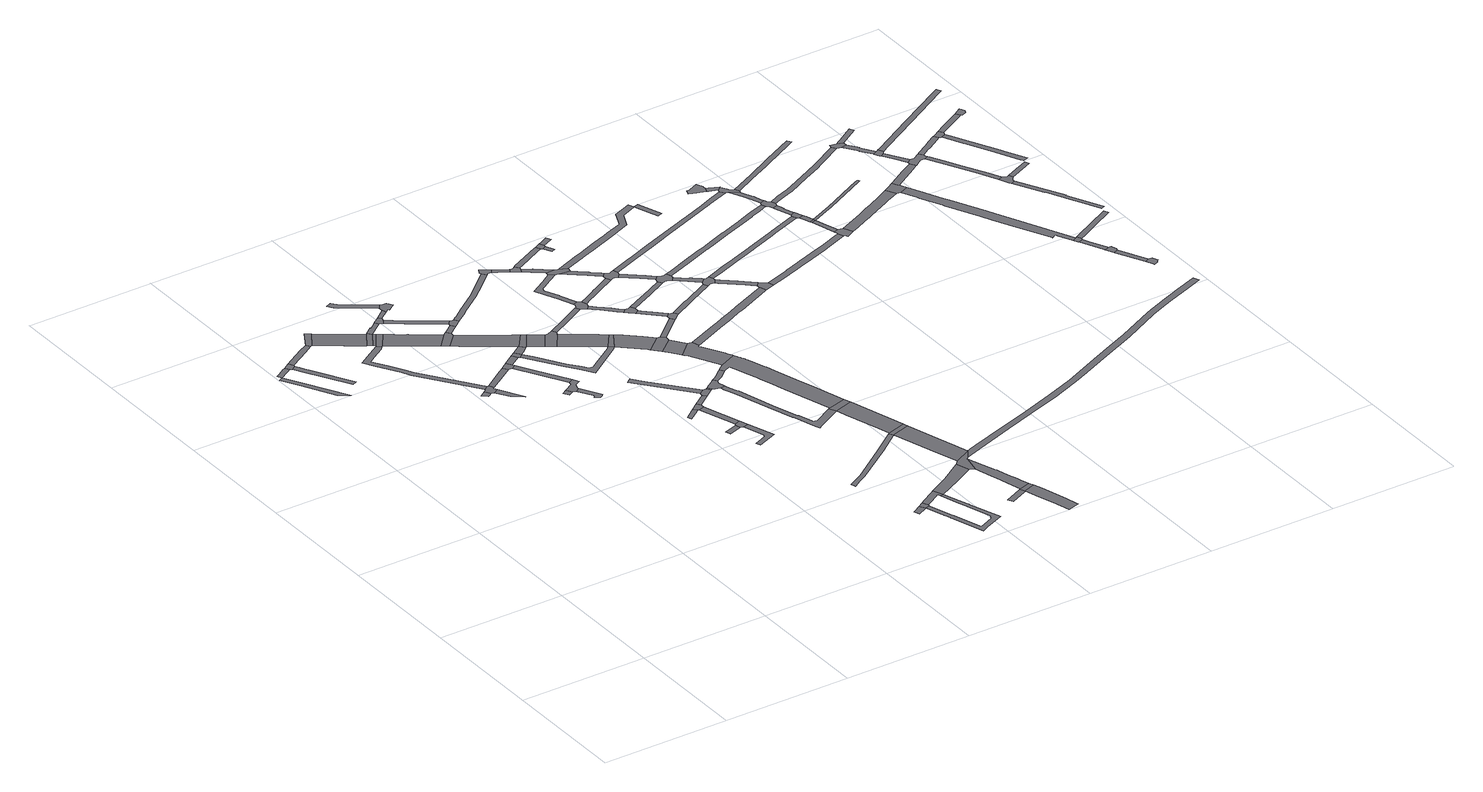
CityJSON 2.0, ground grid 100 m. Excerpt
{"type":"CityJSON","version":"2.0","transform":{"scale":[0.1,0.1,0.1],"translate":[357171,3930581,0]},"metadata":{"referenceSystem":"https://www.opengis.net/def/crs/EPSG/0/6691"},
"CityObjects":{
"road1":{"type":"Road","attributes":{"RoadStructureAttribute.sectionType":"1"},"geometry":[{"type":"MultiSurface","lod":"1","boundaries":[[[0,1,2,3,4,5]]]}]},
"road2":{"type":"Road","attributes":{"RoadStructureAttribute.sectionType":"1"},"geometry":[{"type":"MultiSurface","lod":"1","boundaries":[[[6,7,8,9,10,5,11,12,13,14,15,16,17,18,19,20]]]}]},
"road3":{"type":"Road","geometry":[{"type":"MultiSurface","lod":"1","boundaries":[[[19,21,22,23,24,25,20]]]}]},
"road4":{"type":"Road","attributes":{"RoadStructureAttribute.sectionType":"1"},"geometry":[{"type":"MultiSurface","lod":"1","boundaries":[[[26,27,28,29,30,31,32,33,34,23,22]]]}]},
"road5":{"type":"Road","attributes":{"RoadStructureAttribute.sectionType":"1"},"geometry":[{"type":"MultiSurface","lod":"1","boundaries":[[[24,35,36,37,38,39,25]]]}]},
"road6":{"type":"Road","geometry":[{"type":"MultiSurface","lod":"1","boundaries":[[[37,36,40,41,42]]]}]},
"road7":{"type":"Road","attributes":{"RoadStructureAttribute.sectionType":"1"},"geometry":[{"type":"MultiSurface","lod":"1","boundaries":[[[40,43,44,45,46,47,48,49,50,41]]]}]},
"road8":{"type":"Road","attributes":{"RoadStructureAttribute.sectionType":"1"},"geometry":[{"type":"MultiSurface","lod":"1","boundaries":[[[51,52,53,54,55,56,57,58,59,60,61,62,63,64,65]]]}]},
"road9":{"type":"Road","attributes":{"RoadStructureAttribute.sectionType":"1"},"geometry":[{"type":"MultiSurface","lod":"1","boundaries":[[[66,67,68,69,70]]]}]},
"road10":{"type":"Road","geometry":[{"type":"MultiSurface","lod":"1","boundaries":[[[49,71,72,73,50]]]}]},
"road11":{"type":"Road","geometry":[{"type":"MultiSurface","lod":"1","boundaries":[[[57,56,74,70,69,75,76,77,78,79]]]}]},
"road12":{"type":"Road","attributes":{"RoadStructureAttribute.sectionType":"1"},"geometry":[{"type":"MultiSurface","lod":"1","boundaries":[[[80,72,71,81,82,83]]]}]},
"road13":{"type":"Road","geometry":[{"type":"MultiSurface","lod":"1","boundaries":[[[65,64,84,85,80,83]]]}]},
"road14":{"type":"Road","attributes":{"RoadStructureAttribute.sectionType":"1"},"geometry":[{"type":"MultiSurface","lod":"1","boundaries":[[[75,86,87,88,89,76]]]}]},
"road15":{"type":"Road","attributes":{"RoadStructureAttribute.sectionType":"1"},"geometry":[{"type":"MultiSurface","lod":"1","boundaries":[[[90,91,92,93,94,73,72,95,96]]]}]},
"road16":{"type":"Road","attributes":{"RoadStructureAttribute.sectionType":"1"},"geometry":[{"type":"MultiSurface","lod":"1","boundaries":[[[78,97,98,99,100,101,79]]]}]},
"road17":{"type":"Road","attributes":{"RoadStructureAttribute.sectionType":"1"},"geometry":[{"type":"MultiSurface","lod":"1","boundaries":[[[102,103,104,105,106,107,108,109,110,111,112,113,114,115,85,84]]]}]},
"road18":{"type":"Road","geometry":[{"type":"MultiSurface","lod":"1","boundaries":[[[116,90,96,117,118,119,120,121]]]}]},
"road19":{"type":"Road","attributes":{"RoadStructureAttribute.sectionType":"1"},"geometry":[{"type":"MultiSurface","lod":"1","boundaries":[[[122,123,124,125,126,127,128,129,130,131,132]]]}]},
"road20":{"type":"Road","geometry":[{"type":"MultiSurface","lod":"1","boundaries":[[[133,134,135,136]]]}]},
"road21":{"type":"Road","attributes":{"RoadStructureAttribute.sectionType":"1"},"geometry":[{"type":"MultiSurface","lod":"1","boundaries":[[[137,116,121,138]]]}]},
"road22":{"type":"Road","geometry":[{"type":"MultiSurface","lod":"1","boundaries":[[[139,140,141,99,98,142,143]]]}]},
"road23":{"type":"Road","geometry":[{"type":"MultiSurface","lod":"1","boundaries":[[[107,106,144,145,146,147]]]}]},
"road24":{"type":"Road","attributes":{"RoadStructureAttribute.sectionType":"1"},"geometry":[{"type":"MultiSurface","lod":"1","boundaries":[[[148,149,150,151,152,153,154,155,156,157,158,159,160,161,162,163,164,119,118]]]}]},
"road25":{"type":"Road","attributes":{"RoadStructureAttribute.sectionType":"1"},"geometry":[{"type":"MultiSurface","lod":"1","boundaries":[[[165,166,143,142,167]]]}]},
"road26":{"type":"Road","geometry":[{"type":"MultiSurface","lod":"1","boundaries":[[[168,169,170,165,167,171,133,136,172,173]]]}]},
"road27":{"type":"Road","attributes":{"RoadStructureAttribute.sectionType":"1"},"geometry":[{"type":"MultiSurface","lod":"1","boundaries":[[[174,175,140,139,176]]]}]},
"road28":{"type":"Road","attributes":{"RoadStructureAttribute.sectionType":"1"},"geometry":[{"type":"MultiSurface","lod":"1","boundaries":[[[172,177,178,179,180,181,182,183,173]]]}]},
"road29":{"type":"Road","geometry":[{"type":"MultiSurface","lod":"1","boundaries":[[[131,137,138,184,185,186,187,188,189,132]]]}]},
"road30":{"type":"Road","attributes":{"RoadStructureAttribute.sectionType":"1"},"geometry":[{"type":"MultiSurface","lod":"1","boundaries":[[[147,146,190,191]]]}]},
"road31":{"type":"Road","geometry":[{"type":"MultiSurface","lod":"1","boundaries":[[[174,176,192,193,194,195]]]}]},
"road32":{"type":"Road","attributes":{"RoadStructureAttribute.sectionType":"1"},"geometry":[{"type":"MultiSurface","lod":"1","boundaries":[[[196,197,198,199,145,144,200,201,202]]]}]},
"road33":{"type":"Road","geometry":[{"type":"MultiSurface","lod":"1","boundaries":[[[190,203,204,205,206,156,155,191]]]}]},
"road34":{"type":"Road","attributes":{"RoadStructureAttribute.sectionType":"1"},"geometry":[{"type":"MultiSurface","lod":"1","boundaries":[[[195,194,207,208,202]]]}]},
"road35":{"type":"Road","attributes":{"RoadStructureAttribute.sectionType":"1"},"geometry":[{"type":"MultiSurface","lod":"1","boundaries":[[[209,210,211,212,213,214]]]}]},
"road36":{"type":"Road","geometry":[{"type":"MultiSurface","lod":"1","boundaries":[[[215,216,217,218]]]}]},
"road37":{"type":"Road","geometry":[{"type":"MultiSurface","lod":"1","boundaries":[[[219,220,196,202,208]]]}]},
"road38":{"type":"Road","geometry":[{"type":"MultiSurface","lod":"1","boundaries":[[[221,222,223,224,225]]]}]},
"road39":{"type":"Road","attributes":{"RoadStructureAttribute.sectionType":"1"},"geometry":[{"type":"MultiSurface","lod":"1","boundaries":[[[226,227,228,229,230,231,232,194,193,233,234,235,236,237,238,239,240]]]}]},
"road40":{"type":"Road","attributes":{"RoadStructureAttribute.sectionType":"1"},"geometry":[{"type":"MultiSurface","lod":"1","boundaries":[[[241,242,243,220,219,244,245]]]}]},
"road41":{"type":"Road","attributes":{"RoadStructureAttribute.sectionType":"1"},"geometry":[{"type":"MultiSurface","lod":"1","boundaries":[[[246,247,248,249,250,251,252]]]}]},
"road42":{"type":"Road","geometry":[{"type":"MultiSurface","lod":"1","boundaries":[[[253,254,209,214,255,256]]]}]},
"road43":{"type":"Road","attributes":{"RoadStructureAttribute.sectionType":"1"},"geometry":[{"type":"MultiSurface","lod":"1","boundaries":[[[255,257,258,256]]]}]},
"road44":{"type":"Road","geometry":[{"type":"MultiSurface","lod":"1","boundaries":[[[246,252,258,257,218,217]]]}]},
"road45":{"type":"Road","attributes":{"RoadStructureAttribute.sectionType":"1"},"geometry":[{"type":"MultiSurface","lod":"1","boundaries":[[[259,260,261,262,263,264,265,266,267,268,269,270,271,272,273,274,221,225,224,275,276,277,278,279,280,281,282,283,225,284,285,286,287,288,289,290,291,292,293,294,295,296,297,298]]]}]},
"road46":{"type":"Road","geometry":[{"type":"MultiSurface","lod":"1","boundaries":[[[299,300,301,302,303,241,245,304]]]}]},
"road47":{"type":"Road","attributes":{"RoadStructureAttribute.sectionType":"1"},"geometry":[{"type":"MultiSurface","lod":"1","boundaries":[[[305,306,307,308,309,310]]]}]},
"road48":{"type":"Road","geometry":[{"type":"MultiSurface","lod":"1","boundaries":[[[311,312,313,314,223,222,315,316,317,318,259,298]]]}]},
"road49":{"type":"Road","attributes":{"RoadStructureAttribute.sectionType":"1"},"geometry":[{"type":"MultiSurface","lod":"1","boundaries":[[[319,254,253,320]]]}]},
"road50":{"type":"Road","attributes":{"RoadStructureAttribute.sectionType":"1"},"geometry":[{"type":"MultiSurface","lod":"1","boundaries":[[[321,322,323,324,325,326,327,204,203,328,329,330,331,332,333,334,335]]]}]},
"road51":{"type":"Road","attributes":{"RoadStructureAttribute.sectionType":"1"},"geometry":[{"type":"MultiSurface","lod":"1","boundaries":[[[336,337,338,299,304,339,340,240]]]}]},
"road52":{"type":"Road","geometry":[{"type":"MultiSurface","lod":"1","boundaries":[[[309,319,320,341,342,310]]]}]},
"road53":{"type":"Road","attributes":{"RoadStructureAttribute.sectionType":"1"},"geometry":[{"type":"MultiSurface","lod":"1","boundaries":[[[343,344,342,341]]]}]},
"road54":{"type":"Road","geometry":[{"type":"MultiSurface","lod":"1","boundaries":[[[345,346,347,344,343,348,349,350,351,352,353,354]]]}]},
"road55":{"type":"Road","geometry":[{"type":"MultiSurface","lod":"1","boundaries":[[[336,240,239,355]]]}]},
"road56":{"type":"Road","attributes":{"RoadStructureAttribute.sectionType":"1"},"geometry":[{"type":"MultiSurface","lod":"1","boundaries":[[[356,357,358,302,301,359,360]]]}]},
"road57":{"type":"Road","attributes":{"RoadStructureAttribute.sectionType":"1"},"geometry":[{"type":"MultiSurface","lod":"1","boundaries":[[[361,362,363,364,365,366,367,368,369,370,371,372,361,373,374,375,376,377,378,379,380,381,382]]]}]},
"road58":{"type":"Road","attributes":{"RoadStructureAttribute.sectionType":"1"},"geometry":[{"type":"MultiSurface","lod":"1","boundaries":[[[383,384,385,386,387,311,298]]]}]},
"road59":{"type":"Road","attributes":{"RoadStructureAttribute.sectionType":"1"},"geometry":[{"type":"MultiSurface","lod":"1","boundaries":[[[239,388,389,390,391,392,393,355]]]}]},
"road60":{"type":"Road","attributes":{"RoadStructureAttribute.sectionType":"1"},"geometry":[{"type":"MultiSurface","lod":"1","boundaries":[[[394,395,396,397,354,353,398,399,400]]]}]},
"road61":{"type":"Road","geometry":[{"type":"MultiSurface","lod":"1","boundaries":[[[401,402,403,404,390,389]]]}]},
"road62":{"type":"Road","geometry":[{"type":"MultiSurface","lod":"1","boundaries":[[[321,335,405,406,407,408,409,410,411]]]}]},
"road63":{"type":"Road","attributes":{"RoadStructureAttribute.sectionType":"1"},"geometry":[{"type":"MultiSurface","lod":"1","boundaries":[[[412,413,414,415,416,417,418,419,420,421,350,349,422,423,424,425,426,427,428,429,430,431,432,433,434,435,436,437,432]]]}]},
"road64":{"type":"Road","geometry":[{"type":"MultiSurface","lod":"1","boundaries":[[[402,401,438,439,440]]]}]},
"road65":{"type":"Road","attributes":{"RoadStructureAttribute.sectionType":"1"},"geometry":[{"type":"MultiSurface","lod":"1","boundaries":[[[441,442,443,444,445,446,441,447,448,449,450,451,452,453,454,455]]]}]},
"road66":{"type":"Road","geometry":[{"type":"MultiSurface","lod":"1","boundaries":[[[456,457,458,459,460,461,462,463,464,356,360]]]}]},
"road67":{"type":"Road","attributes":{"RoadStructureAttribute.sectionType":"1"},"geometry":[{"type":"MultiSurface","lod":"1","boundaries":[[[465,408,407,466,467,468]]]}]},
"road68":{"type":"Road","attributes":{"RoadStructureAttribute.sectionType":"1"},"geometry":[{"type":"MultiSurface","lod":"1","boundaries":[[[469,470,471,472,473,474,475,476,462,461,477,478,479,480,481,482,483,484,485,486,487]]]}]},
"road69":{"type":"Road","geometry":[{"type":"MultiSurface","lod":"1","boundaries":[[[488,489,490,491,492,493,494,495,496,497,440,439,498,499]]]}]},
"road70":{"type":"Road","geometry":[{"type":"MultiSurface","lod":"1","boundaries":[[[500,501,442,441,455]]]}]},
"road71":{"type":"Road","attributes":{"RoadStructureAttribute.sectionType":"1"},"geometry":[{"type":"MultiSurface","lod":"1","boundaries":[[[502,503,504,505,506,507,508,509,510,511,512,513,514,515,516,517,518,519,520,521,522,523,524,525,526,527,528,489,488,529,394,400]]]}]},
"road72":{"type":"Road","geometry":[{"type":"MultiSurface","lod":"1","boundaries":[[[384,530,531,532,376,375,385]]]}]},
"road73":{"type":"Road","attributes":{"RoadStructureAttribute.sectionType":"1"},"geometry":[{"type":"MultiSurface","lod":"1","boundaries":[[[533,534,535,536,458,457,537,538,539,540]]]}]},
"road74":{"type":"Road","geometry":[{"type":"MultiSurface","lod":"1","boundaries":[[[467,541,542,543,544,545,546,547,468]]]}]},
"road75":{"type":"Road","attributes":{"RoadStructureAttribute.sectionType":"1"},"geometry":[{"type":"MultiSurface","lod":"1","boundaries":[[[530,548,549,550,501,500,551,552,553,554,555,556,531]]]}]},
"road76":{"type":"Road","geometry":[{"type":"MultiSurface","lod":"1","boundaries":[[[437,511,510,412,432]]]}]},
"road77":{"type":"Road","geometry":[{"type":"MultiSurface","lod":"1","boundaries":[[[362,361,382,436,435]]]}]},
"road78":{"type":"Road","attributes":{"RoadStructureAttribute.sectionType":"1"},"geometry":[{"type":"MultiSurface","lod":"1","boundaries":[[[403,557,558,559,404]]]}]},
"road79":{"type":"Road","geometry":[{"type":"MultiSurface","lod":"1","boundaries":[[[560,561,562,533,540,563,564,565]]]}]},
"road80":{"type":"Road","attributes":{"RoadStructureAttribute.sectionType":"1"},"geometry":[{"type":"MultiSurface","lod":"1","boundaries":[[[566,567,568,543,542,569,570,571,572]]]}]},
"road81":{"type":"Road","attributes":{"RoadStructureAttribute.sectionType":"1"},"geometry":[{"type":"MultiSurface","lod":"1","boundaries":[[[573,574,575,576,460,459,577,578,579,580,581,582]]]}]},
"road82":{"type":"Road","attributes":{"RoadStructureAttribute.sectionType":"1"},"geometry":[{"type":"MultiSurface","lod":"1","boundaries":[[[583,584,585,565,564,586,587,588]]]}]},
"road83":{"type":"Road","geometry":[{"type":"MultiSurface","lod":"1","boundaries":[[[589,590,591,566,572,487,486,592,593]]]}]},
"road84":{"type":"Road","attributes":{"RoadStructureAttribute.sectionType":"1"},"geometry":[{"type":"MultiSurface","lod":"1","boundaries":[[[594,595,596,597,598,599,545,544]]]}]},
"road85":{"type":"Road","geometry":[{"type":"MultiSurface","lod":"1","boundaries":[[[559,558,600,601,602,603,604,583,588]]]}]},
"road86":{"type":"Road","attributes":{"RoadStructureAttribute.sectionType":"1"},"geometry":[{"type":"MultiSurface","lod":"1","boundaries":[[[605,606,607,608,609,610,589,593,611,612,613,614,615]]]}]},
"road87":{"type":"Road","attributes":{"RoadStructureAttribute.sectionType":"1"},"geometry":[{"type":"MultiSurface","lod":"1","boundaries":[[[616,617,561,560,618,619,620,621]]]}]},
"road88":{"type":"Road","geometry":[{"type":"MultiSurface","lod":"1","boundaries":[[[622,623,624,597,596,625]]]}]},
"road89":{"type":"Road","geometry":[{"type":"MultiSurface","lod":"1","boundaries":[[[626,627,628,622,625]]]}]},
"road90":{"type":"Road","geometry":[{"type":"MultiSurface","lod":"1","boundaries":[[[581,629,630,631,632,633,634,635,636,637,638,605,615,582]]]}]},
"road91":{"type":"Road","attributes":{"RoadStructureAttribute.sectionType":"1"},"geometry":[{"type":"MultiSurface","lod":"1","boundaries":[[[623,639,640,641,642,624]]]}]},
"road92":{"type":"Road","attributes":{"RoadStructureAttribute.sectionType":"1"},"geometry":[{"type":"MultiSurface","lod":"1","boundaries":[[[496,643,644,645,646,647,648,649,650,651,652,653,654,655,656,497]]]}]},
"road93":{"type":"Road","attributes":{"RoadStructureAttribute.sectionType":"1"},"geometry":[{"type":"MultiSurface","lod":"1","boundaries":[[[657,658,659,660,661,662,603,602]]]}]},
"road94":{"type":"Road","attributes":{"RoadStructureAttribute.sectionType":"1"},"geometry":[{"type":"MultiSurface","lod":"1","boundaries":[[[663,664,633,632,665,666,667]]]}]},
"road95":{"type":"Road","geometry":[{"type":"MultiSurface","lod":"1","boundaries":[[[666,621,620,668,669,670,671,672,673,674,675,676,667]]]}]},
"road96":{"type":"Road","attributes":{"RoadStructureAttribute.sectionType":"1"},"geometry":[{"type":"MultiSurface","lod":"1","boundaries":[[[677,678,679,680,672,671,681,682,683]]]}]},
"road97":{"type":"Road","attributes":{"RoadStructureAttribute.sectionType":"1"},"geometry":[{"type":"MultiSurface","lod":"1","boundaries":[[[684,685,686,687,688,689,690,691,692,693,694,695,591,590,696,697,698,699,700,701,702,703,704]]]}]},
"road98":{"type":"Road","geometry":[{"type":"MultiSurface","lod":"1","boundaries":[[[682,660,659,705,706,707,708,709,710,683]]]}]},
"road99":{"type":"Road","attributes":{"RoadStructureAttribute.sectionType":"1"},"geometry":[{"type":"MultiSurface","lod":"1","boundaries":[[[706,711,712,713,714,715,716,717,718,719,707]]]}]},
"road100":{"type":"Road","geometry":[{"type":"MultiSurface","lod":"1","boundaries":[[[650,720,721,722,723,715,714,651]]]}]},
"road101":{"type":"Road","attributes":{"RoadStructureAttribute.sectionType":"1"},"geometry":[{"type":"MultiSurface","lod":"1","boundaries":[[[724,725,726,727,728,729,730,731,732,733,734,735,736,737,738,739,740,635,634,741,742,743,744,745,746,747,748,749,750,751,752,753]]]}]},
"road102":{"type":"Road","attributes":{"RoadStructureAttribute.sectionType":"1"},"geometry":[{"type":"MultiSurface","lod":"1","boundaries":[[[754,755,756,757,758,759,760,761,762,763,764,765,766,767,768,769,770,771,772,773,774,775,776,777,674,673]]]}]},
"road103":{"type":"Road","attributes":{"RoadStructureAttribute.sectionType":"1"},"geometry":[{"type":"MultiSurface","lod":"1","boundaries":[[[778,779,780,781,782,783,704]]]}]},
"road104":{"type":"Road","attributes":{"RoadStructureAttribute.sectionType":"1"},"geometry":[{"type":"MultiSurface","lod":"1","boundaries":[[[784,785,786,787,788,789,790,709,708,791,792,793,794,795,796,797,798,799,800,801]]]}]},
"road105":{"type":"Road","attributes":{"RoadStructureAttribute.sectionType":"1"},"geometry":[{"type":"MultiSurface","lod":"1","boundaries":[[[721,802,803,804,805,806,807,808,809,810,811,812,813,814,815,816,817,818,722]]]}]},
"road106":{"type":"Road","attributes":{"RoadStructureAttribute.sectionType":"1"},"geometry":[{"type":"MultiSurface","lod":"1","boundaries":[[[532,819,820,821,822,823,824,825,826,827,828,829,830,831,832,833,834,835,836,837,838,839,840,841,842,843,844,845,846,847,848,849,850,851,852,376]]]}]},
"road107":{"type":"Road","geometry":[{"type":"MultiSurface","lod":"1","boundaries":[[[853,854,855,856,857,858,859,860,861,862,863]]]}]},
"road108":{"type":"Road","attributes":{"RoadStructureAttribute.sectionType":"1"},"geometry":[{"type":"MultiSurface","lod":"1","boundaries":[[[864,865,866,867,868,869,853,863]]]}]},
"road109":{"type":"Road","geometry":[{"type":"MultiSurface","lod":"1","boundaries":[[[870,871,872,873,874,875,876,877,867,866,724,753]]]}]},
"road110":{"type":"Road","attributes":{"RoadStructureAttribute.sectionType":"1"},"geometry":[{"type":"MultiSurface","lod":"1","boundaries":[[[878,879,880,881,872,871,882,883,884,885,886]]]}]},
"road111":{"type":"Road","geometry":[{"type":"MultiSurface","lod":"1","boundaries":[[[887,888,886,885,766,765,889,890,891,892,893,894]]]}]},
"road112":{"type":"Road","attributes":{"RoadStructureAttribute.sectionType":"1"},"geometry":[{"type":"MultiSurface","lod":"1","boundaries":[[[895,896,897,898,899,900,892,891,901,902,903]]]}]},
"road113":{"type":"Road","geometry":[{"type":"MultiSurface","lod":"1","boundaries":[[[800,904,905,906,895,903,801]]]}]},
"road114":{"type":"Road","attributes":{"RoadStructureAttribute.sectionType":"1"},"geometry":[{"type":"MultiSurface","lod":"1","boundaries":[[[907,908,905,904,909,910]]]}]},
"road115":{"type":"Road","attributes":{"RoadStructureAttribute.sectionType":"1"},"geometry":[{"type":"MultiSurface","lod":"1","boundaries":[[[911,912,913,914,915,916]]]}]},
"road116":{"type":"Road","geometry":[{"type":"MultiSurface","lod":"1","boundaries":[[[912,907,910,913]]]}]},
"road117":{"type":"Road","geometry":[{"type":"MultiSurface","lod":"1","boundaries":[[[808,917,918,919,920,921,916,915,922,809]]]}]},
"road118":{"type":"Road","attributes":{"RoadStructureAttribute.sectionType":"1"},"geometry":[{"type":"MultiSurface","lod":"1","boundaries":[[[912,923,924,925,926,927,928,929,930,931,932,933,934,907]]]}]},
"road119":{"type":"Road","attributes":{"RoadStructureAttribute.sectionType":"1"},"geometry":[{"type":"MultiSurface","lod":"1","boundaries":[[[935,936,937,938,939,940,921,920,941,942,943,944,945,946,947,948]]]}]},
"road120":{"type":"Road","attributes":{"RoadStructureAttribute.sectionType":"1"},"geometry":[{"type":"MultiSurface","lod":"1","boundaries":[[[873,949,950,951,952,953,954,955,956,957,958,959,960,874]]]}]},
"road121":{"type":"Road","attributes":{"RoadStructureAttribute.sectionType":"1"},"geometry":[{"type":"MultiSurface","lod":"1","boundaries":[[[961,962,963,964,965,966,894,893,967,968,969,970,971,972,973,974,975,976,977]]]}]},
"road122":{"type":"Road","geometry":[{"type":"MultiSurface","lod":"1","boundaries":[[[978,979,980,981,982,983,984,935,948]]]}]},
"road123":{"type":"Road","attributes":{"RoadStructureAttribute.sectionType":"1"},"geometry":[{"type":"MultiSurface","lod":"1","boundaries":[[[985,986,987,988,989,990,991,992,993,979,978,994,995,996,997,998,999,1000,1001,1002,1003,1004,1005]]]}]},
"road124":{"type":"Road","attributes":{"RoadStructureAttribute.sectionType":"1"},"geometry":[{"type":"MultiSurface","lod":"1","boundaries":[[[1006,1007,982,981,1008,1009,1010]]]}]},
"road125":{"type":"Road","geometry":[{"type":"MultiSurface","lod":"1","boundaries":[[[977,976,1011,1012,1013,1014,1015,1016]]]}]},
"road126":{"type":"Road","attributes":{"RoadStructureAttribute.sectionType":"1"},"geometry":[{"type":"MultiSurface","lod":"1","boundaries":[[[1012,1017,1018,1019,1020,1021,1022,1023,1013]]]}]},
"road127":{"type":"Road","geometry":[{"type":"MultiSurface","lod":"1","boundaries":[[[1024,1025,1026,1027,1028,985,1005]]]}]},
"road128":{"type":"Road","attributes":{"RoadStructureAttribute.sectionType":"1"},"geometry":[{"type":"MultiSurface","lod":"1","boundaries":[[[1029,1030,1031,1032,1033,1034,1026,1025]]]}]},
"road129":{"type":"Road","geometry":[{"type":"MultiSurface","lod":"1","boundaries":[[[1035,1036,1037,1038,1039,1040,1041,1020,1019]]]}]},
"road130":{"type":"Road","geometry":[{"type":"MultiSurface","lod":"1","boundaries":[[[1042,1043,1032,1031,1044,1045]]]}]},
"road131":{"type":"Road","geometry":[{"type":"MultiSurface","lod":"1","boundaries":[[[1014,1046,1047,1048,1049,1050,1015]]]}]},
"road132":{"type":"Road","attributes":{"RoadStructureAttribute.sectionType":"1"},"geometry":[{"type":"MultiSurface","lod":"1","boundaries":[[[1051,1038,1037,1052,1053,1054]]]}]},
"road133":{"type":"Road","attributes":{"RoadStructureAttribute.sectionType":"1"},"geometry":[{"type":"MultiSurface","lod":"1","boundaries":[[[1044,1055,1056,1057,1058,1045]]]}]},
"road134":{"type":"Road","geometry":[{"type":"MultiSurface","lod":"1","boundaries":[[[1056,1059,1060,1061,1062,1063,1064,1057]]]}]},
"road135":{"type":"Road","geometry":[{"type":"MultiSurface","lod":"1","boundaries":[[[1065,1066,1054,1053,1067,1068,1010,1009,1069,1070,1071,1072,1073,1074,1075,1076,1077,1078]]]}]},
"road136":{"type":"Road","attributes":{"RoadStructureAttribute.sectionType":"1"},"geometry":[{"type":"MultiSurface","lod":"1","boundaries":[[[1079,1080,1028,1027,1081,1082,1083,1084]]]}]},
"road137":{"type":"Road","attributes":{"RoadStructureAttribute.sectionType":"1"},"geometry":[{"type":"MultiSurface","lod":"1","boundaries":[[[1085,1086,1087,1088,1089,1090,1091,1092,1093,1094,1095,1096,1075,1074]]]}]},
"road138":{"type":"Road","geometry":[{"type":"MultiSurface","lod":"1","boundaries":[[[1097,1098,1099,1100,1101,1102,1103,1104,1105,1106,1090,1089,1107,1108,1109,1110,1111]]]}]},
"road139":{"type":"Road","attributes":{"RoadStructureAttribute.sectionType":"1"},"geometry":[{"type":"MultiSurface","lod":"1","boundaries":[[[1112,1113,1114,1115,1116,1117,1118,1119,1120,1065,1078]]]}]},
"road140":{"type":"Road","attributes":{"RoadStructureAttribute.sectionType":"1"},"geometry":[{"type":"MultiSurface","lod":"1","boundaries":[[[1110,1121,1122,1123,1124,1125,1126,1127,1128,1129,1111]]]}]},
"road141":{"type":"Road","attributes":{"RoadStructureAttribute.sectionType":"1"},"geometry":[{"type":"MultiSurface","lod":"1","boundaries":[[[1130,1131,1102,1101,1132,1133]]]}]},
"road142":{"type":"Road","geometry":[{"type":"MultiSurface","lod":"1","boundaries":[[[1134,1135,1117,1116,1136,1137,1138,1139,1140]]]}]},
"road143":{"type":"Road","attributes":{"RoadStructureAttribute.sectionType":"1"},"geometry":[{"type":"MultiSurface","lod":"1","boundaries":[[[1141,1142,1143,1144,1040,1039,1145,1146,1147,1148]]]}]},
"road144":{"type":"Road","attributes":{"RoadStructureAttribute.sectionType":"1"},"geometry":[{"type":"MultiSurface","lod":"1","boundaries":[[[1149,1150,1151,1152,1153,1154,1155,1139,1138,1156,1157,1158,1159,1160,1161,1162,1163]]]}]},
"road145":{"type":"Road","attributes":{"RoadStructureAttribute.sectionType":"1"},"geometry":[{"type":"MultiSurface","lod":"1","boundaries":[[[1164,1165,1166,1167,1134,1140,1168,1169,1170,1171]]]}]},
"road146":{"type":"Road","geometry":[{"type":"MultiSurface","lod":"1","boundaries":[[[1172,1173,1174,1175,1164,1171]]]}]}
},
"vertices":[
[10,4441,0],[85,4308,0],[222,4055,0],[300,4002,0],[115,4325,0],[40,4459,0],
[103,4541,0],[80,4527,0],[49,4508,0],[32,4498,0],[24,4493,0],[67,4474,0],[67,4475,0],[73,4478,0],[95,4491,0],[99,4493,0],[105,4497,0],[116,4504,0],[124,4508,0],[145,4521,0],[125,4554,0],
[154,4517,0],[162,4515,0],[196,4536,0],[199,4553,0],[178,4587,0],
[172,4498,0],[186,4473,0],[192,4462,0],[394,4112,0],[429,4132,0],[257,4429,0],[233,4473,0],[232,4473,0],[214,4506,0],
[364,4651,0],[436,4695,0],[417,4726,0],[346,4689,0],[223,4614,0],
[449,4703,0],[533,4828,0],[493,4856,0],
[491,4674,0],[519,4654,0],[630,4575,0],[634,4572,0],[665,4551,0],[729,4508,0],[758,4489,0],[839,4613,0],
[679,4364,0],[603,4316,0],[656,4229,0],[757,4061,0],[791,3993,0],[1102,3558,0],[1135,3581,0],[825,4014,0],[793,4080,0],[723,4195,0],[661,4297,0],[716,4332,0],[813,4395,0],[836,4419,0],[809,4446,0],
[1032,3498,0],[1070,3464,0],[1085,3474,0],[1107,3490,0],[1079,3531,0],
[792,4467,0],[873,4591,0],[849,4621,0],
[1108,3550,0],[1129,3483,0],[1170,3506,0],[1155,3533,0],[1170,3543,0],[1146,3579,0],
[894,4577,0],[793,4466,0],[794,4466,0],[809,4456,0],
[845,4428,0],[931,4551,0],
[1165,3424,0],[1194,3377,0],[1277,3318,0],[1272,3327,0],
[970,4707,0],[965,4704,0],[964,4703,0],[912,4663,0],[908,4668,0],[984,4675,0],[990,4681,0],
[1292,3624,0],[1382,3684,0],[1355,3723,0],[1282,3672,0],[1272,3665,0],
[1006,4318,0],[1087,4261,0],[1088,4260,0],[1095,4255,0],[1174,4200,0],[1274,4311,0],[1225,4346,0],[1075,4453,0],[1071,4456,0],[1053,4460,0],[1049,4463,0],[1007,4492,0],[994,4507,0],[951,4537,0],
[1028,4753,0],[1001,4679,0],[1017,4668,0],[1040,4701,0],[1044,4721,0],[1045,4731,0],
[1030,4959,0],[954,5012,0],[928,5030,0],[894,5054,0],[866,5094,0],[826,5072,0],[855,5031,0],[859,5025,0],[862,5021,0],[1105,4851,0],[1131,4888,0],
[1549,3234,0],[1513,3211,0],[1537,3169,0],[1576,3191,0],
[1107,4814,0],[1121,4787,0],
[1437,3720,0],[1409,3760,0],[1370,3733,0],[1411,3681,0],[1447,3702,0],
[1224,4166,0],[1323,4271,0],[1327,4300,0],[1303,4333,0],
[1084,4621,0],[1135,4585,0],[1156,4570,0],[1266,4494,0],[1302,4469,0],[1315,4460,0],[1356,4431,0],[1382,4413,0],[1409,4443,0],[1387,4459,0],[1386,4460,0],[1325,4502,0],[1274,4536,0],[1252,4551,0],[1180,4603,0],[1176,4606,0],[1093,4664,0],
[1666,3330,0],[1515,3586,0],[1630,3309,0],
[1634,3214,0],[1646,3258,0],[1694,3284,0],[1626,3284,0],[1602,3186,0],[1638,3207,0],
[1498,3821,0],[1476,3807,0],[1527,3779,0],
[1670,3071,0],[1669,3057,0],[1658,3048,0],[1694,3023,0],[1717,3038,0],[1717,3039,0],[1729,3048,0],
[1145,4806,0],[1155,4793,0],[1211,4837,0],[1180,4876,0],[1146,4878,0],[1141,4881,0],
[1406,4361,0],[1382,4393,0],
[1533,3777,0],[1540,3774,0],[1570,3801,0],[1537,3849,0],
[1705,4016,0],[1658,4049,0],[1523,4137,0],[1489,4159,0],[1276,4130,0],[1348,4080,0],[1610,3899,0],
[1464,4405,0],[1440,4437,0],[1420,4437,0],[1418,4437,0],
[1607,3827,0],[1644,3862,0],
[2128,2542,0],[2109,2528,0],[2037,2472,0],[2048,2439,0],[2130,2499,0],[2149,2514,0],
[2145,2166,0],[2158,2129,0],[2262,2164,0],[2249,2201,0],
[1653,3870,0],[1738,3994,0],
[2744,574,0],[2751,592,0],[2725,635,0],[2683,609,0],[2709,567,0],
[2101,3539,0],[1956,3440,0],[1883,3390,0],[1846,3395,0],[1818,3438,0],[1747,3528,0],[1614,3734,0],[1541,3772,0],[1715,3505,0],[1786,3415,0],[1851,3316,0],[1981,3405,0],[2128,3505,0],[2147,3527,0],[2113,3554,0],
[1842,3924,0],[1831,3931,0],[1823,3936,0],[1747,3807,0],[1758,3800,0],
[2284,2152,0],[2340,1991,0],[2331,1967,0],[2232,1928,0],[2246,1892,0],[2402,1954,0],[2328,2167,0],
[2210,2559,0],[2188,2587,0],[2160,2510,0],[2205,2524,0],
[2260,2222,0],[2304,2238,0],
[2886,642,0],[2933,491,0],[2947,446,0],[2951,434,0],[2954,424,0],[3015,230,0],[3002,201,0],[2891,152,0],[2885,153,0],[2813,369,0],[2810,377,0],[2809,381,0],[2801,403,0],[2798,414,0],[2797,416,0],[2794,425,0],[2675,604,0],[2634,579,0],[2632,578,0],[2631,577,0],[2617,569,0],[2631,525,0],[2637,528,0],[2640,530,0],[2701,562,0],[2754,433,0],[2758,420,0],[2760,417,0],[2765,402,0],[2776,369,0],[2778,363,0],[2781,352,0],[2867,97,0],[2919,120,0],[3071,188,0],[2986,432,0],[2981,446,0],[2976,463,0],[2954,525,0],[2911,650,0],
[1920,3883,0],[1929,3903,0],[1930,3906,0],[1911,3941,0],[1871,3920,0],[1827,3752,0],
[2076,3018,0],[1995,3115,0],[1987,3108,0],[1960,3086,0],[2289,2690,0],[2325,2716,0],
[2876,727,0],[2851,712,0],[2758,655,0],[2727,636,0],[2754,595,0],[2780,610,0],[2856,657,0],[2877,670,0],
[2285,2660,0],[2307,2632,0],
[1940,4838,0],[1753,4675,0],[1713,4640,0],[1558,4525,0],[1470,4459,0],[1469,4458,0],[1443,4439,0],[1482,4418,0],[1535,4457,0],[1560,4476,0],[1574,4487,0],[1582,4492,0],[1738,4608,0],[1795,4658,0],[1966,4807,0],
[2206,3684,0],[2151,3723,0],[2060,3788,0],[1961,3662,0],[1969,3657,0],
[2377,2684,0],[2355,2713,0],
[2385,2691,0],[2367,2722,0],
[2429,2766,0],[2400,2747,0],[2398,2745,0],[2406,2683,0],[2444,2669,0],[2482,2679,0],[2478,2696,0],[2467,2735,0],[2479,2757,0],[2459,2787,0],
[2231,3666,0],
[2216,4102,0],[2124,4053,0],[2055,4017,0],[2086,3988,0],[2234,4066,0],
[3074,1494,0],[3052,1523,0],[2868,1383,0],[2791,1327,0],[2580,1176,0],[2518,1141,0],[2463,1110,0],[2474,1074,0],[2534,1109,0],[2601,1148,0],[2795,1284,0],[2890,1350,0],[3167,1186,0],[3233,971,0],[3236,961,0],[3371,1033,0],[3362,1063,0],[3338,1140,0],[3294,1286,0],[3248,1437,0],[3233,1486,0],[3218,1538,0],
[3090,743,0],[3241,821,0],[3209,929,0],[3205,927,0],[3033,816,0],
[2321,3368,0],[2330,3357,0],[2456,3464,0],[2436,3487,0],[2386,3532,0],[2284,3625,0],
[2570,2873,0],[2562,2866,0],[2501,2816,0],[2485,2805,0],[2525,2784,0],[2573,2825,0],[2595,2843,0],
[2385,3293,0],[2506,3396,0],[2511,3434,0],[2481,3460,0],
[1974,4814,0],[1994,4816,0],[2005,4816,0],[2025,4845,0],[1965,4887,0],[1957,4893,0],[1937,4858,0],
[2898,2026,0],[2744,1939,0],[2731,1944,0],[2721,1947,0],[2682,2070,0],[2674,2064,0],[2605,2283,0],[2521,2566,0],[2519,2573,0],[2493,2639,0],[2452,2636,0],[2455,2626,0],[2481,2560,0],[2567,2271,0],[2630,2071,0],[2635,2073,0],[2696,1883,0],[2707,1850,0],[2725,1860,0],[2738,1868,0],[2928,1973,0],[2952,1896,0],[3036,1621,0],[3063,1531,0],[3206,1575,0],[3072,2017,0],
[2428,3242,0],[2474,3181,0],[2588,3287,0],
[3399,374,0],[3380,412,0],[3372,407,0],[3235,344,0],[3256,306,0],[3389,368,0],[3435,257,0],[3480,110,0],[3482,104,0],[3509,5,0],[3602,31,0],[3597,51,0],[3573,133,0],[3511,342,0],[3489,405,0],
[2264,4061,0],[2278,4048,0],[2306,4076,0],[2311,4106,0],[2298,4145,0],[2273,4161,0],[2235,4147,0],[2239,4136,0],[2228,4108,0],
[2060,4820,0],[2043,4793,0],[2114,4749,0],[2131,4776,0],
[2253,4532,0],[2228,4517,0],[2154,4471,0],[2120,4450,0],[2119,4450,0],[2107,4442,0],[2178,4294,0],[2184,4280,0],[2221,4297,0],[2219,4301,0],[2167,4409,0],[2174,4437,0],[2191,4447,0],[2194,4449,0],[2195,4450,0],[2276,4500,0],[2280,4502,0],[2348,4544,0],[2310,4568,0],
[2623,2917,0],[2756,2979,0],[2753,2986,0],[2745,3002,0],[2738,3018,0],[2729,3035,0],[2638,3195,0],[2626,3214,0],[2641,3221,0],[2620,3276,0],[2482,3167,0],[2499,3142,0],
[3476,445,0],[3387,415,0],
[2646,2867,0],[2665,2826,0],[2703,2710,0],[2717,2669,0],[2724,2648,0],[2734,2613,0],[2758,2536,0],[2796,2411,0],[2911,2033,0],[3054,2076,0],[2986,2300,0],[2963,2373,0],[2947,2429,0],[2886,2629,0],[2856,2727,0],[2847,2753,0],[2838,2782,0],[2813,2854,0],[2805,2872,0],[2798,2888,0],[2796,2892,0],[2791,2905,0],[2783,2921,0],[2779,2929,0],[2776,2937,0],[2768,2953,0],[2761,2970,0],[2598,2896,0],
[3278,805,0],[3309,947,0],[3323,965,0],
[2487,3898,0],[2453,3931,0],[2418,3966,0],[2345,4037,0],[2303,4023,0],[2341,3986,0],[2427,3901,0],[2459,3870,0],
[2120,4745,0],[2179,4708,0],[2197,4737,0],[2200,4754,0],[2178,4788,0],[2162,4778,0],[2152,4777,0],
[3317,666,0],[3339,587,0],[3358,519,0],[3452,514,0],[3445,539,0],[3420,619,0],[3395,701,0],[3392,711,0],[3389,719,0],
[2628,3535,0],[2699,3598,0],[2672,3628,0],
[2551,3867,0],[2533,3903,0],[2517,3895,0],[2483,3846,0],[2518,3812,0],[2549,3837,0],
[2381,4602,0],[2374,4608,0],[2267,4694,0],[2230,4676,0],[2224,4673,0],[2235,4664,0],[2313,4597,0],
[2464,4233,0],[2461,4232,0],[2421,4210,0],[2359,4177,0],[2354,4129,0],[2420,4164,0],[2484,4198,0],[2489,4201,0],[2628,4275,0],[2610,4311,0],
[2701,3686,0],[2623,3765,0],[2566,3820,0],[2596,3735,0],[2672,3659,0],[2673,3659,0],
[2465,4531,0],[2470,4563,0],[2410,4594,0],[2361,4542,0],[2379,4540,0],
[2230,4770,0],[2426,4867,0],[2460,4884,0],[2442,4920,0],[2435,4917,0],[2187,4794,0],
[2742,3635,0],[2743,3636,0],[2754,3641,0],[2735,3677,0],[2706,3681,0],
[2637,4376,0],[2623,4388,0],[2620,4391,0],[2566,4440,0],[2560,4445,0],[2539,4464,0],[2424,4501,0],[2474,4458,0],[2488,4446,0],[2567,4377,0],[2608,4342,0],
[2702,3988,0],[2681,3978,0],[2696,3941,0],[2733,3959,0],[2895,4042,0],[2877,4078,0],
[2504,4896,0],[2507,4908,0],[2489,4943,0],[2473,4879,0],
[2505,4812,0],[2537,4827,0],[2533,4836,0],
[2646,4284,0],[2660,4285,0],[2676,4286,0],[2687,4277,0],[2718,4313,0],[2722,4333,0],[2708,4370,0],[2687,4362,0],[2669,4355,0],[2661,4355,0],
[2534,4921,0],[2588,4947,0],[2570,4983,0],[2521,4959,0],
[2888,3331,0],[2895,3334,0],[2991,3376,0],[3092,3421,0],[3122,3434,0],[3149,3445,0],[3417,3564,0],[3429,3568,0],[3410,3623,0],[3130,3500,0],[3070,3474,0],[2967,3429,0],[2911,3404,0],[2865,3384,0],
[2892,3712,0],[2936,3735,0],[3133,3836,0],[3114,3872,0],[2917,3770,0],[2877,3750,0],
[2856,4193,0],[2851,4197,0],[2802,4177,0],[2883,4108,0],[2913,4139,0],
[2920,4054,0],[2949,4049,0],[2956,4044,0],[2968,4033,0],[2995,4065,0],[2997,4090,0],[2983,4128,0],[2961,4119,0],[2926,4126,0],
[3150,3942,0],[3100,3984,0],[3086,3996,0],[3080,3993,0],[3051,3963,0],[3126,3900,0],[3159,3934,0],
[3282,5032,0],[3211,5003,0],[3140,4974,0],[3096,4875,0],[3088,4855,0],[2992,4818,0],[2954,4804,0],[2922,4791,0],[2812,4749,0],[2642,4684,0],[2617,4674,0],[2425,4600,0],[2633,4627,0],[2659,4637,0],[2754,4673,0],[2972,4757,0],[3050,4787,0],[3125,4816,0],[3176,4931,0],[3179,4936,0],[3300,4986,0],
[3159,3850,0],[3190,3844,0],[3216,3884,0],[3216,3898,0],[3202,3936,0],[3180,3928,0],
[3209,3828,0],[3304,3744,0],[3320,3731,0],[3409,3652,0],[3440,3687,0],[3439,3687,0],[3367,3751,0],[3335,3779,0],[3242,3861,0],
[3484,3587,0],[3508,3595,0],[3493,3640,0],[3485,3647,0],
[3893,4825,0],[3786,4784,0],[3702,4751,0],[3694,4748,0],[3528,4685,0],[3497,4673,0],[3495,4672,0],[3429,4647,0],[3412,4640,0],[3291,4594,0],[3169,4548,0],[3085,4515,0],[2921,4453,0],[2892,4441,0],[2891,4441,0],[2844,4423,0],[2779,4397,0],[2851,4382,0],[2895,4399,0],[3001,4440,0],[3102,4478,0],[3166,4503,0],[3306,4557,0],[3473,4621,0],[3496,4630,0],[3511,4635,0],[3683,4701,0],[3716,4714,0],[3752,4727,0],[3923,4793,0],
[3204,4168,0],[3403,4243,0],[3406,4244,0],[3492,4277,0],[3601,4318,0],[3622,4326,0],[3833,4406,0],[3895,4429,0],[3896,4429,0],[3977,4460,0],[4025,4478,0],[4047,4487,0],[4034,4525,0],[3915,4480,0],[3820,4444,0],[3785,4431,0],[3784,4431,0],[3611,4365,0],[3605,4363,0],[3493,4320,0],[3391,4282,0],[3339,4262,0],[3190,4206,0],[3027,4144,0],
[3308,4966,0],[3343,4875,0],[3373,4798,0],[3410,4812,0],[3374,4906,0],[3338,5000,0],
[3898,4197,0],[3892,4195,0],[3649,4103,0],[3644,4102,0],[3490,4044,0],[3430,4021,0],[3387,4005,0],[3317,3936,0],[3444,3984,0],[3489,4000,0],[3523,4013,0],[3602,4043,0],[3662,4066,0],[3669,4068,0],[3874,4145,0],[3907,4158,0],[4135,4243,0],[4122,4282,0],
[3609,3630,0],[3764,3683,0],[3839,3709,0],[3850,3713,0],[4061,3785,0],[4113,3805,0],[4269,3866,0],[4251,3913,0],[4235,3907,0],[4094,3853,0],[4043,3833,0],[3959,3805,0],[3834,3760,0],[3811,3752,0],[3687,3710,0],[3689,3705,0],[3594,3673,0],
[3417,997,0],[3454,1010,0],[3770,1119,0],[4010,1201,0],[4265,1286,0],[4501,1379,0],[4562,1407,0],[4594,1421,0],[4826,1527,0],[5141,1670,0],[5436,1816,0],[5502,1849,0],[5632,1901,0],[5776,1957,0],[5816,1972,0],[5926,2014,0],[5951,2024,0],[5934,2070,0],[5756,2002,0],[5683,1974,0],[5612,1946,0],[5482,1894,0],[5462,1884,0],[5417,1862,0],[5118,1713,0],[4953,1639,0],[4806,1573,0],[4478,1423,0],[4477,1422,0],[4248,1333,0],[3992,1247,0],[3754,1165,0],[3454,1062,0],[3399,1043,0],
[3840,4918,0],[3840,4949,0],[3819,4994,0],[3747,4962,0],[3742,4962,0],[3717,4961,0],[3701,4922,0],[3730,4911,0],[3758,4900,0],[3822,4880,0],[3824,4879,0],
[3840,4873,0],[3880,4857,0],[3900,4851,0],[3927,4872,0],[3935,4875,0],[3862,4908,0],
[3937,4787,0],[3942,4785,0],[4008,4739,0],[4014,4758,0],[3998,4795,0],[3971,4804,0],[3968,4811,0],[3958,4832,0],
[4071,4589,0],[4052,4643,0],[4050,4649,0],[4049,4650,0],[3993,4675,0],[4007,4644,0],[4012,4633,0],[4044,4547,0],[4081,4560,0],
[4100,4525,0],[4092,4529,0],[4053,4484,0],[4066,4478,0],[4079,4442,0],[4117,4456,0],[4127,4482,0],[4114,4520,0],
[4161,4313,0],[4132,4394,0],[4138,4396,0],[4133,4410,0],[4127,4426,0],[4127,4427,0],[4084,4427,0],[4085,4426,0],[4130,4301,0],
[4153,4236,0],[4191,4249,0],[4167,4316,0],
[4221,4165,0],[4201,4223,0],[4166,4199,0],[4185,4149,0],
[4246,4087,0],[4228,4146,0],[4189,4134,0],[4207,4074,0],[4244,3948,0],[4284,3960,0],
[4278,3870,0],[4290,3846,0],[4319,3860,0],[4356,3878,0],[4321,3950,0],[4254,3916,0],
[4353,4202,0],[4413,4229,0],[4503,4275,0],[4670,4360,0],[4767,4410,0],[4762,4419,0],[4758,4427,0],[4742,4419,0],[4741,4419,0],[4676,4386,0],[4480,4285,0],[4404,4247,0],
[4839,4206,0],[4743,4153,0],[4737,4150,0],[4609,4088,0],[4604,4086,0],[4520,4045,0],[4413,3905,0],[4493,3944,0],[4554,3973,0],[4580,3986,0],[4756,4070,0],[4784,4084,0],[4815,4099,0],[4886,4133,0],
[4175,4840,0],[4298,4902,0],[4343,4925,0],[4434,4971,0],[4467,4988,0],[4673,5095,0],[4655,5131,0],[4416,5007,0],[4381,4989,0],[4319,4957,0],[4280,4938,0],[4198,4896,0],
[4642,4766,0],[4544,4716,0],[4479,4683,0],[4406,4647,0],[4296,4592,0],[4188,4554,0],[4201,4516,0],[4285,4546,0],[4310,4555,0],[4400,4599,0],[4497,4647,0],[4577,4687,0],[4638,4718,0],[4660,4730,0],[4714,4760,0],[4880,4854,0],[4856,4887,0],
[4914,4123,0],[4986,4158,0],[4964,4203,0],[4960,4211,0],[4931,4259,0],[4885,4231,0],[4843,4208,0],
[5568,2959,0],[5517,3064,0],[5506,3086,0],[5358,3395,0],[5289,3535,0],[5261,3594,0],[5132,3860,0],[5112,3900,0],[5045,4039,0],[4972,4004,0],[4979,3989,0],[5058,3827,0],[5065,3812,0],[5188,3558,0],[5227,3478,0],[5285,3359,0],[5434,3050,0],[5435,3048,0],[5471,3066,0],[5480,3048,0],[5532,2941,0],
[5080,4349,0],[4996,4299,0],[5150,4329,0],[5204,4363,0],[5178,4407,0],
[4899,4851,0],[4912,4848,0],[4960,4855,0],[4960,4886,0],[4916,4904,0],[4863,4916,0],
[4991,4739,0],[4987,4735,0],[5049,4650,0],[5082,4672,0],[5009,4772,0],[5013,4775,0],[5016,4777,0],
[5550,2905,0],[5554,2897,0],[5590,2915,0],[5594,2928,0],[5576,2963,0],
[5570,2864,0],[5641,2720,0],[5644,2713,0],[5680,2731,0],[5677,2739,0],[5611,2872,0],
[5050,4647,0],[5068,4610,0],[5074,4601,0],[5108,4622,0],[5122,4641,0],[5101,4678,0],[5091,4672,0],
[5717,2688,0],[5701,2725,0],[5675,2651,0],[5711,2669,0],
[4991,4907,0],[5115,4985,0],[5094,5018,0],[4964,4936,0],[4945,4923,0],
[5176,4511,0],[5125,4517,0],[5179,4430,0],[5213,4451,0],
[5679,2642,0],[5783,2430,0],[5819,2447,0],[5723,2644,0],
[5811,2374,0],[5816,2364,0],[5852,2381,0],[5857,2394,0],[5865,2398,0],[5846,2443,0],
[5301,4483,0],[5243,4448,0],[5179,4429,0],[5178,4414,0],[5205,4363,0],[5221,4373,0],[5271,4406,0],[5272,4406,0],[5273,4406,0],[5298,4401,0],[5332,4420,0],[5330,4423,0],[5322,4439,0],[5322,4448,0],
[5759,3060,0],[5617,2985,0],[5639,2951,0],[5777,3024,0],[5941,3111,0],[5922,3146,0],
[5308,4385,0],[5417,4184,0],[5496,4036,0],[5535,3953,0],[5565,3891,0],[5602,3909,0],[5552,4005,0],[5459,4182,0],[5388,4316,0],[5342,4403,0],[5337,4412,0],[5336,4412,0],
[5641,3828,0],[5642,3838,0],[5645,3844,0],[5651,3851,0],[5666,3865,0],[5651,3898,0],[5641,3894,0],[5632,3892,0],[5621,3893,0],[5611,3899,0],[5585,3848,0],[5600,3816,0],[5601,3815,0],[5608,3802,0],[5642,3820,0],
[5383,4486,0],[5419,4508,0],[5455,4531,0],[5518,4569,0],[5537,4582,0],[5516,4616,0],[5446,4573,0],[5397,4543,0],[5318,4494,0],
[5727,3576,0],[5732,3578,0],[5832,3377,0],[5835,3371,0],[5933,3182,0],[5960,3196,0],[5893,3326,0],[5823,3459,0],[5831,3463,0],
[5843,3989,0],[5741,3941,0],[5816,3936,0],[5856,3952,0],
[5581,4653,0],[5531,4625,0],[5547,4578,0],[5553,4577,0],[5558,4576,0],[5595,4594,0],[5602,4618,0],
[5882,5121,0],[5844,5102,0],[5473,4890,0],[5125,4691,0],[5188,4679,0],[5499,4857,0],[5870,5070,0],[5901,5087,0],
[5867,4054,0],[5801,4187,0],[5790,4210,0],[5692,4407,0],[5691,4408,0],[5654,4481,0],[5609,4568,0],[5575,4544,0],[5637,4425,0],[5645,4409,0],[5645,4408,0],[5748,4202,0],[5836,4026,0],[5846,4005,0],[5886,4017,0],
[5806,4781,0],[5792,4773,0],[5711,4727,0],[5650,4692,0],[5682,4663,0],[5766,4710,0],[5814,4737,0],[5827,4746,0],
[5841,4742,0],[5877,4755,0],[5886,4782,0],[5865,4816,0]
]}
